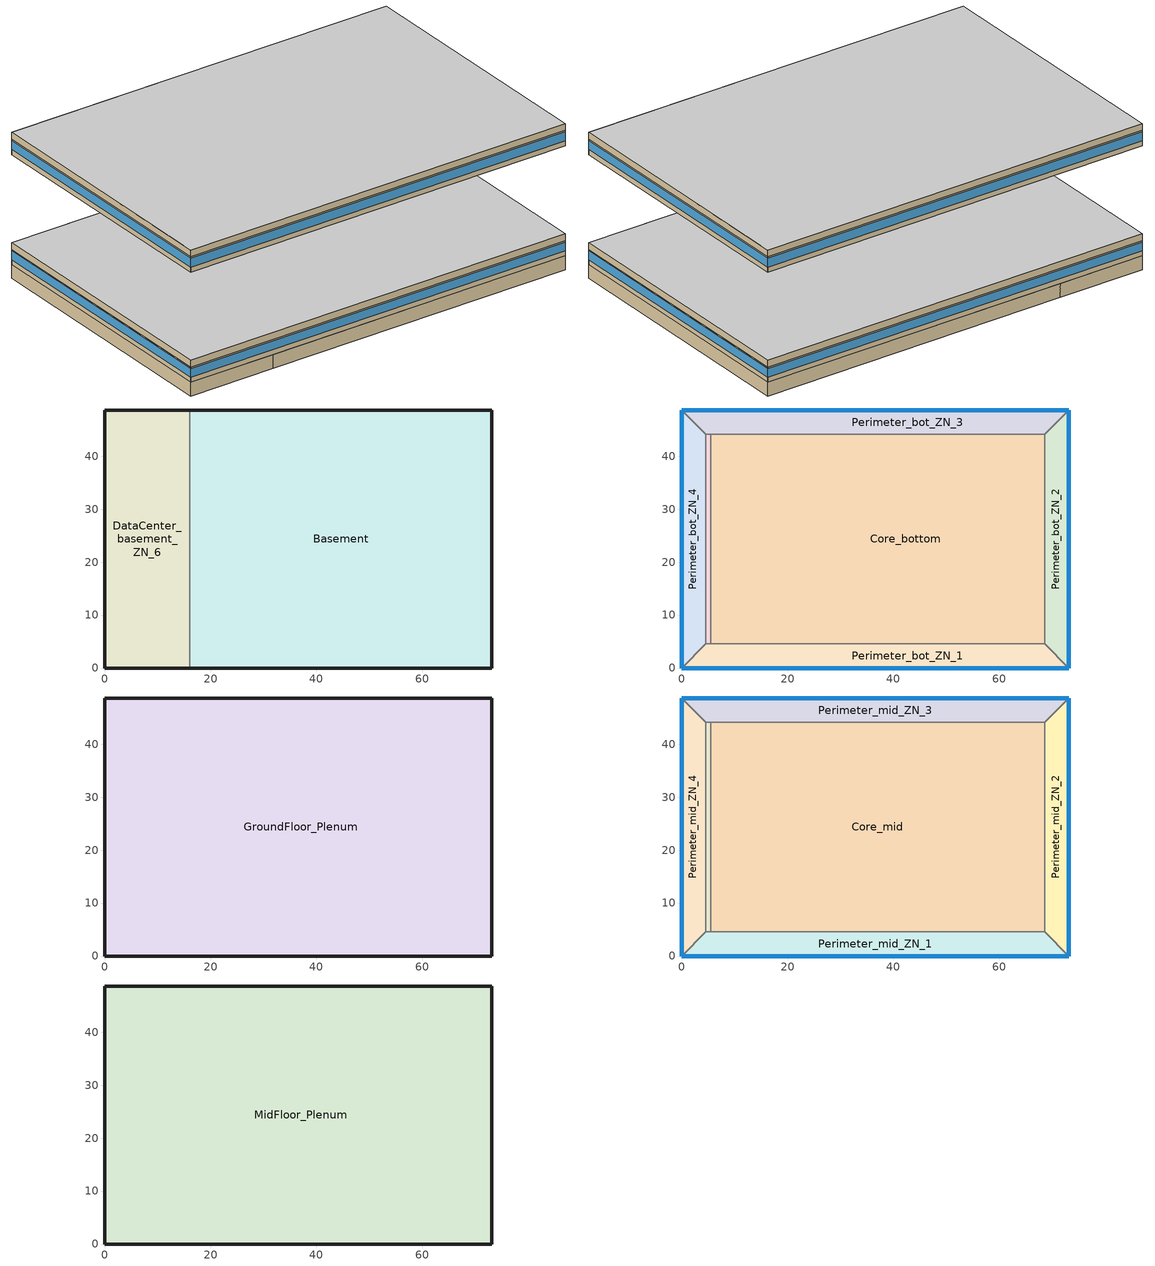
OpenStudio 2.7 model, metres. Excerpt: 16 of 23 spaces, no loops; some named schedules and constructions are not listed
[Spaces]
Basement
 floor ground (Basement Floor construction): 73.11,48.74 73.11,0 16.08,0 16.08,48.74 z-2.44
 wall ground (Basement Wall construction): 16.08,0 73.11,0 73.11,48.74 16.08,48.74 z-2.44:0
 wall to DataCenter_basement_ZN_6: 16.08,48.74 16.08,0 z-2.44:0
DataCenter_basement_ZN_6
 floor ground (Basement Floor construction): 16.08,48.74 16.08,0 0,0 0,48.74 z-2.44
 wall ground (Basement Wall construction): 16.08,48.74 0,48.74 0,0 16.08,0 z-2.44:0
Core_bottom
 floor to DataCenter_basement_ZN_6: 16.08,44.16 16.08,4.57 5.49,4.57 5.49,44.16 z0
 floor to Basement: 68.53,44.16 68.53,4.57 16.08,4.57 16.08,44.16 z0
 wall to Perimeter_bot_ZN_1: 5.49,4.57 68.53,4.57 z0:2.74
 wall to DataCenter_bot_ZN_6: 5.49,44.16 5.49,4.57 z0:2.74
 wall to Perimeter_bot_ZN_2: 68.53,4.57 68.53,44.16 z0:2.74
 wall to Perimeter_bot_ZN_3: 68.53,44.16 5.49,44.16 z0:2.74
Perimeter_bot_ZN_3
 floor to Basement: 73.11,48.74 68.53,44.16 16.08,44.16 16.08,48.74 z0
 floor to DataCenter_basement_ZN_6: 16.08,48.74 16.08,44.16 4.57,44.16 0,48.74 z0
 wall outside: 73.11,48.74 0,48.74 z0:2.74
 wall to Perimeter_bot_ZN_4: 0,48.74 4.57,44.16 z0:2.74
 wall to Perimeter_bot_ZN_2: 68.53,44.16 73.11,48.74 z0:2.74
 wall to DataCenter_bot_ZN_6: 4.57,44.16 5.49,44.16 z0:2.74
 window: 73.11,48.74 0,48.74 z0.91:2.5
Perimeter_bot_ZN_1
 floor to DataCenter_basement_ZN_6: 16.08,4.57 16.08,0 0,0 4.57,4.57 z0
 floor to Basement: 68.53,4.57 73.11,0 16.08,0 16.08,4.57 z0
 wall outside: 0,0 73.11,0 z0:2.74
 wall to Perimeter_bot_ZN_4: 4.57,4.57 0,0 z0:2.74
 wall to DataCenter_bot_ZN_6: 5.49,4.57 4.57,4.57 z0:2.74
 wall to Perimeter_bot_ZN_2: 73.11,0 68.53,4.57 z0:2.74
 window: 0,0 73.11,0 z0.91:2.5
Perimeter_bot_ZN_2
 floor to Basement: 73.11,48.74 73.11,0 68.53,4.57 68.53,44.16 z0
 wall outside: 73.11,0 73.11,48.74 z0:2.74
 window: 73.11,0 73.11,48.74 z0.91:2.5
Perimeter_bot_ZN_4
 floor to DataCenter_basement_ZN_6: 0,48.74 4.57,44.16 4.57,4.57 0,0 z0
 wall outside: 0,48.74 0,0 z0:2.74
 wall to DataCenter_bot_ZN_6: 4.57,4.57 4.57,44.16 z0:2.74
 window: 0,48.74 0,0 z0.91:2.5
DataCenter_bot_ZN_6
 floor to DataCenter_basement_ZN_6: 5.49,44.16 5.49,4.57 4.57,4.57 4.57,44.16 z0
GroundFloor_Plenum
 floor to Perimeter_bot_ZN_4: 0,48.74 4.57,44.16 4.57,4.57 0,0 z2.74
 floor to Perimeter_bot_ZN_2: 73.11,48.74 73.11,0 68.53,4.57 68.53,44.16 z2.74
 floor to Perimeter_bot_ZN_1: 68.53,4.57 73.11,0 0,0 4.57,4.57 z2.74
 floor to Perimeter_bot_ZN_3: 73.11,48.74 68.53,44.16 4.57,44.16 0,48.74 z2.74
 floor to Core_bottom: 68.53,44.16 68.53,4.57 5.49,4.57 5.49,44.16 z2.74
 floor to DataCenter_bot_ZN_6: 5.49,44.16 5.49,4.57 4.57,4.57 4.57,44.16 z2.74
 wall outside: 73.11,0 73.11,48.74 0,48.74 0,0 73.11,0 z2.74:3.96
 ceiling adiabatic (Floor Adiabatic construction): 73.11,0 73.11,48.74 0,48.74 0,0 z3.96
Perimeter_mid_ZN_2
 floor adiabatic (Floor Adiabatic construction): 73.11,48.74 73.11,0 68.53,4.57 68.53,44.16 z19.82
 wall outside: 73.11,0 73.11,48.74 z19.82:22.56
 wall to Perimeter_mid_ZN_3: 73.11,48.74 68.53,44.16 z19.82:22.56
 wall to Perimeter_mid_ZN_1: 68.53,4.57 73.11,0 z19.82:22.56
 wall to Core_mid: 68.53,44.16 68.53,4.57 z19.82:22.56
 window: 73.11,0 73.11,48.74 z20.73:22.32
Perimeter_mid_ZN_1
 floor adiabatic (Floor Adiabatic construction): 68.53,4.57 73.11,0 0,0 4.57,4.57 z19.82
 wall outside: 0,0 73.11,0 z19.82:22.56
 wall to Perimeter_mid_ZN_4: 4.57,4.57 0,0 z19.82:22.56
 wall to DataCenter_mid_ZN_6: 5.49,4.57 4.57,4.57 z19.82:22.56
 wall to Core_mid: 68.53,4.57 5.49,4.57 z19.82:22.56
 window: 0,0 73.11,0 z20.73:22.32
DataCenter_mid_ZN_6
 floor adiabatic (Floor Adiabatic construction): 5.49,44.16 5.49,4.57 4.57,4.57 4.57,44.16 z19.82
 wall to Perimeter_mid_ZN_4: 4.57,44.16 4.57,4.57 z19.82:22.56
 wall to Core_mid: 5.49,4.57 5.49,44.16 z19.82:22.56
 wall to Perimeter_mid_ZN_3: 5.49,44.16 4.57,44.16 z19.82:22.56
Core_mid
 floor adiabatic (Floor Adiabatic construction): 68.53,44.16 68.53,4.57 5.49,4.57 5.49,44.16 z19.82
 wall to Perimeter_mid_ZN_3: 68.53,44.16 5.49,44.16 z19.82:22.56
Perimeter_mid_ZN_3
 floor adiabatic (Floor Adiabatic construction): 73.11,48.74 68.53,44.16 4.57,44.16 0,48.74 z19.82
 wall outside: 73.11,48.74 0,48.74 z19.82:22.56
 wall to Perimeter_mid_ZN_4: 0,48.74 4.57,44.16 z19.82:22.56
 window: 73.11,48.74 0,48.74 z20.73:22.32
Perimeter_mid_ZN_4
 floor adiabatic (Floor Adiabatic construction): 0,48.74 4.57,44.16 4.57,4.57 0,0 z19.82
 wall outside: 0,48.74 0,0 z19.82:22.56
 window: 0,48.74 0,0 z20.73:22.32
MidFloor_Plenum
 floor to Perimeter_mid_ZN_1: 68.53,4.57 73.11,0 0,0 4.57,4.57 z22.56
 floor to DataCenter_mid_ZN_6: 5.49,44.16 5.49,4.57 4.57,4.57 4.57,44.16 z22.56
 floor to Perimeter_mid_ZN_2: 73.11,48.74 73.11,0 68.53,4.57 68.53,44.16 z22.56
 floor to Perimeter_mid_ZN_4: 0,48.74 4.57,44.16 4.57,4.57 0,0 z22.56
 floor to Core_mid: 68.53,44.16 68.53,4.57 5.49,4.57 5.49,44.16 z22.56
 floor to Perimeter_mid_ZN_3: 73.11,48.74 68.53,44.16 4.57,44.16 0,48.74 z22.56
 wall outside: 73.11,48.74 0,48.74 0,0 73.11,0 73.11,48.74 z22.56:23.78
 ceiling adiabatic (Floor Adiabatic construction): 73.11,0 73.11,48.74 0,48.74 0,0 z23.78
[Building]
-LargeOffice-ASHRAE 169-2006-5B created: 2019-03-27 15:30:05 -0600: North Axis {deg}=0; Default Construction Set=90.1-2010 - LrgOffice - ASHRAE 169-2006-5B; Standards Number of Stories=13; Standards Number of Above Ground Stories=12; Standards Building Type=LargeOffice
[Site]
Boise Air Terminal  Uo_ID_USA: Latitude {deg}=43.62; Longitude {deg}=-116.21; Time Zone {hr}=-7; Elevation {m}=701; Terrain=City
[Site:WaterMainsTemperature]
Calculation Method=Correlation; Annual Average Outdoor Air Temperature {C}=11.15; Maximum Difference In Monthly Average Outdoor Air Temperatures {deltaC}=26.2
[SizingPeriod:DesignDay] Barometric Pressure {Pa}=93182; Sky Clearness=0; Rain Indicator=0; Snow Indicator=0; Day of Month=21; Daylight Saving Time Indicator=0; Humidity Indicating Type=Wetbulb; Dry-Bulb Temperature Range Modifier Type=DefaultMultipliers
Name | Maximum Dry-Bulb Temperature {C} | Daily Dry-Bulb Temperature Range {deltaC} | Humidity Indicating Conditions at Maximum Dry-Bulb | Wind Speed {m/s} | Wind Direction {deg} | Month | Day Type | Solar Model Indicator | ASHRAE Taub | ASHRAE Taud
Boise Air Terminal  Uo Ann Htg 99.6% Condns DB | -16.3 | 0 | -16.3 | 2.3 | 120 | 12 | WinterDesignDay | ASHRAEClearSky
Boise Air Terminal  Uo Ann Clg .4% Condns DB=>MWB | 36.7 | 16.7 | 17.9 | 4.2 | 330 | 7 | SummerDesignDay | ASHRAETau | 0.398 | 2.125
[Site:GroundTemperature:BuildingSurface]
19.527, 19.502, 19.536, 19.598, 20.002, 21.64, 22.225, 22.375, 21.449, 20.121, 19.802, 19.633
[ClimateZones]
Climate Zone Institution Name 1=ASHRAE; Climate Zone Document Name 1=ANSI/ASHRAE Standard 169; Climate Zone Document Year 1=2006; Climate Zone Value 1=5B; Climate Zone Institution Name 2=CEC; Climate Zone Document Name 2=California Climate Zone Descriptions; Climate Zone Document Year 2=1995
[Material:NoMass] Thermal Absorptance=0.9; Solar Absorptance=0.7
Name | Roughness | Thermal Resistance {m2-K/W} | Visible Absorptance
CP02 CARPET PAD | VeryRough | 0.21648 | 0.8
Nonres_Floor_Insulation | MediumSmooth | 2.88292 | 0.7
Typical Insulation R-10.94 | Smooth | 1.92744 | 0.7
Typical Carpet Pad | Smooth | 0.21648 | 0.8
Typical Insulation R-8.72 | Smooth | 1.53614 | 0.7
Typical Insulation R-19.72 | Smooth | 3.4722 | 0.7
Typical Insulation R-0.58 | Smooth | 0.101875 | 0.7
Typical Insulation R-1.15 | Smooth | 0.202527 | 0.7
[Material]
Name | Roughness | Thickness {m} | Conductivity {W/m-K} | Density {kg/m3} | Specific Heat {J/kg-K} | Thermal Absorptance | Solar Absorptance | Visible Absorptance
100mm Normalweight concrete floor | MediumSmooth | 0.1016 | 2.31 | 2322 | 832
G01 13mm gypsum board | Smooth | 0.0127 | 0.16 | 800 | 1090 | 0.9 | 0.7 | 0.5
M10 200mm concrete block basement wall | MediumRough | 0.2032 | 1.326 | 1842 | 912
4 in. Normalweight Concrete Floor | MediumRough | 0.1016 | 2.31 | 2322 | 832 | 0.9 | 0.7 | 0.7
1IN Stucco | Smooth | 0.0253 | 0.6918 | 1858 | 837 | 0.9 | 0.7 | 0.92
8IN CONCRETE HW RefBldg | Rough | 0.2032 | 1.311 | 2240 | 836.8 | 0.9 | 0.7 | 0.7
1/2IN Gypsum | Smooth | 0.0127 | 0.16 | 784.9 | 830 | 0.9 | 0.4 | 0.4
Roof Membrane | VeryRough | 0.0095 | 0.16 | 1121.29 | 1460 | 0.9 | 0.7 | 0.7
Metal Roof Surface; F08 Metal surface | Smooth | 0.0008 | 45.28 | 7824 | 500 | 0.9 | 0.7 | 0.7
6 in. Normalweight Concrete Floor | MediumRough | 0.1524 | 2.31 | 2322 | 832 | 0.9 | 0.7 | 0.7
8 in. Concrete Block Basement Wall | MediumRough | 0.2032 | 1.326 | 1842 | 912 | 0.9 | 0.7 | 0.7
G05 25mm wood | MediumSmooth | 0.0254 | 0.15 | 608 | 1630 | 0.9 | 0.5 | 0.5
[Construction]
Floor Adiabatic construction: CP02 CARPET PAD, 100mm Normalweight concrete floor, Nonres_Floor_Insulation
Basement Wall construction: M10 200mm concrete block basement wall
Basement Floor construction: M10 200mm concrete block basement wall, CP02 CARPET PAD
Typical Insulated Exterior Mass Floor R-13.51: Typical Insulation R-10.94, 4 in. Normalweight Concrete Floor, Typical Carpet Pad
Typical Insulated Exterior Mass Wall R-11.11: 1IN Stucco, 8IN CONCRETE HW RefBldg, Typical Insulation R-8.72, 1/2IN Gypsum
Typical IEAD Roof R-20.83: Roof Membrane, Typical Insulation R-19.72, Metal Roof Surface
Typical Interior Floor: 100mm Normalweight concrete floor, CP02 CARPET PAD
Typical Interior Wall: G01 13mm gypsum board, G01 13mm gypsum board
Typical Interior Ceiling: CP02 CARPET PAD, 100mm Normalweight concrete floor
Typical Insulated Carpeted 6in Slab Floor: 6 in. Normalweight Concrete Floor, Typical Carpet Pad
Typical Insulated Basement Mass Wall: 8 in. Concrete Block Basement Wall
U 0.52 SHGC 0.40 Dbl Ref-D Clr 6mm/13mm Air: REF D CLEAR 6MM, AIR 13MM, CLEAR 6MM
Typical Insulated Metal Door R-1.43: F08 Metal surface, Typical Insulation R-0.58
U 0.72 SHGC 0.25 Sgl Ref-B-M Tint 6mm: REF B TINT MID 6MM
Typical Overhead Door R-2.0: Typical Insulation R-1.15
U 1.17 SHGC 0.49 Sgl Ref-D Clr 6mm: REF D CLEAR 6MM
Typical Interior Window: Clear 3mm
Typical Interior Door; Typical Interior Partition: G05 25mm wood
[DefaultConstructionSet]
90.1-2010 - LrgOffice - ASHRAE 169-2006-5B: Default Exterior Surface Constructions=Default Surface Constructions 1; Default Interior Surface Constructions=Default Surface Constructions 2; Default Ground Contact Surface Constructions=Default Surface Constructions 3; Default Exterior SubSurface Constructions=Default Sub Surface Constructions 1; Default Interior SubSurface Constructions=Default Sub Surface Constructions 2; Interior Partition Construction=Typical Interior Partition
[DefaultSurfaceConstructions]
Name | Floor Construction | Wall Construction | Roof Ceiling Construction
Default Surface Constructions 1 | Typical Insulated Exterior Mass Floor R-13.51 | Typical Insulated Exterior Mass Wall R-11.11 | Typical IEAD Roof R-20.83
Default Surface Constructions 2 | Typical Interior Floor | Typical Interior Wall | Typical Interior Ceiling
Default Surface Constructions 3 | Typical Insulated Carpeted 6in Slab Floor | Typical Insulated Basement Mass Wall
[DefaultSubSurfaceConstructions]
Name | Fixed Window Construction | Operable Window Construction | Door Construction | Glass Door Construction | Overhead Door Construction | Skylight Construction | Tubular Daylight Dome Construction | Tubular Daylight Diffuser Construction
Default Sub Surface Constructions 1 | U 0.52 SHGC 0.40 Dbl Ref-D Clr 6mm/13mm Air | U 0.52 SHGC 0.40 Dbl Ref-D Clr 6mm/13mm Air | Typical Insulated Metal Door R-1.43 | U 0.72 SHGC 0.25 Sgl Ref-B-M Tint 6mm | Typical Overhead Door R-2.0 | U 1.17 SHGC 0.49 Sgl Ref-D Clr 6mm | Typical Interior Window | Typical Interior Window
Default Sub Surface Constructions 2 | Typical Interior Window | Typical Interior Window | Typical Interior Door
[WindowMaterial:Glazing] Optical Data Type=SpectralAverage; Infrared Transmittance at Normal Incidence=0; Front Side Infrared Hemispherical Emissivity=0.84; Conductivity {W/m-K}=0.9; Dirt Correction Factor for Solar and Visible Transmittance=1; Solar Diffusing=No
Name | Thickness {m} | Solar Transmittance at Normal Incidence | Front Side Solar Reflectance at Normal Incidence | Back Side Solar Reflectance at Normal Incidence | Visible Transmittance at Normal Incidence | Front Side Visible Reflectance at Normal Incidence | Back Side Visible Reflectance at Normal Incidence | Back Side Infrared Hemispherical Emissivity
REF D CLEAR 6MM | 0.006 | 0.429 | 0.308 | 0.379 | 0.334 | 0.453 | 0.505 | 0.82
CLEAR 6MM | 0.006 | 0.775 | 0.071 | 0.071 | 0.881 | 0.08 | 0.08 | 0.84
REF B TINT MID 6MM | 0.006 | 0.1 | 0.11 | 0.41 | 0.13 | 0.1 | 0.32 | 0.45
Clear 3mm | 0.003 | 0.837 | 0.075 | 0.075 | 0.898 | 0.081 | 0.081 | 0.84
[WindowMaterial:Gas]
AIR 13MM: Gas Type=Air; Thickness {m}=0.0127
[Space]
Name | Space Type | Building Story | Thermal Zone | Part of Total Floor Area
Core_mid | Office WholeBuilding - Lg Office | Building Story 2 | Core_mid ZN | Yes
Perimeter_mid_ZN_2 | Office WholeBuilding - Lg Office | Building Story 2 | Perimeter_mid_ZN_2 ZN | Yes
Perimeter_mid_ZN_1 | Office WholeBuilding - Lg Office | Building Story 2 | Perimeter_mid_ZN_1 ZN | Yes
MidFloor_Plenum | Plenum |  | MidFloor_Plenum ZN | No
DataCenter_mid_ZN_6 | Office OfficeLarge Data Center | Building Story 2 | DataCenter_mid_ZN_6 ZN
Core_bottom | Office WholeBuilding - Lg Office | Building Story 1 | Core_bottom ZN | Yes
Perimeter_bot_ZN_3 | Office WholeBuilding - Lg Office | Building Story 1 | Perimeter_bot_ZN_3 ZN | Yes
Basement | Office WholeBuilding - Lg Office | Basement Story 0 | Basement ZN | Yes
Perimeter_bot_ZN_1 | Office WholeBuilding - Lg Office | Building Story 1 | Perimeter_bot_ZN_1 ZN | Yes
Perimeter_mid_ZN_3 | Office WholeBuilding - Lg Office | Building Story 2 | Perimeter_mid_ZN_3 ZN | Yes
Perimeter_mid_ZN_4 | Office WholeBuilding - Lg Office | Building Story 2 | Perimeter_mid_ZN_4 ZN | Yes
GroundFloor_Plenum | Plenum |  | GroundFloor_Plenum ZN | No
DataCenter_basement_ZN_6 | Office OfficeLarge Main Data Center | Basement Story 0 | DataCenter_basement_ZN_6 ZN
Perimeter_bot_ZN_2 | Office WholeBuilding - Lg Office | Building Story 1 | Perimeter_bot_ZN_2 ZN | Yes
Perimeter_bot_ZN_4 | Office WholeBuilding - Lg Office | Building Story 1 | Perimeter_bot_ZN_4 ZN | Yes
DataCenter_bot_ZN_6 | Office OfficeLarge Data Center | Building Story 1 | DataCenter_bot_ZN_6 ZN
[BuildingStory]
Name | Nominal Z Coordinate {m}
Basement Story 0 | -2.439
Building Story 1 | 0
Building Story 2 | 19.816
[SpaceType]
Name | Default Schedule Set | Design Specification Outdoor Air Object | Standards Building Type | Standards Space Type | Default Construction Set
Office WholeBuilding - Lg Office | Office WholeBuilding - Lg Office Schedule Set | Office WholeBuilding - Lg Office Ventilation | Office | WholeBuilding - Lg Office
Office OfficeLarge Data Center | Office OfficeLarge Data Center Schedule Set | Office OfficeLarge Data Center Ventilation | Office | OfficeLarge Data Center
Office OfficeLarge Main Data Center | Office OfficeLarge Main Data Center Schedule Set | Office OfficeLarge Main Data Center Ventilation | Office | OfficeLarge Main Data Center
Plenum | Plenum Schedule Set |  |  | Plenum | 90.1-2010 - LrgOffice - Plenum - ASHRAE 169-2006-5B
[ThermostatSetpoint:DualSetpoint]
Name | Heating Setpoint Temperature Schedule | Cooling Setpoint Temperature Schedule
Office WholeBuilding - Lg Office Thermostat 1; Office WholeBuilding - Lg Office Thermostat 2; Office WholeBuilding - Lg Office Thermostat 3; Office WholeBuilding - Lg Office Thermostat 5; Office WholeBuilding - Lg Office Thermostat 6; Office WholeBuilding - Lg Office Thermostat 7; Office WholeBuilding - Lg Office Thermostat 8; Office WholeBuilding - Lg Office Thermostat 9; Office WholeBuilding - Lg Office Thermostat 10; Office WholeBuilding - Lg Office Thermostat 11; Office WholeBuilding - Lg Office Thermostat 12 | OfficeLarge HTGSETP_SCH_YES_OPTIMUM | OfficeLarge CLGSETP_SCH_NO_SETBACK
Office OfficeLarge Main Data Center Thermostat 1; Office OfficeLarge Data Center Thermostat 1; Office OfficeLarge Data Center Thermostat 2 | OfficeLarge HTGSETP_DC_SCH | OfficeLarge CLGSETP_DC_SCH
Plenum Thermostat 1; Plenum Thermostat 2
[SpaceInfiltration:DesignFlowRate] Schedule=OfficeLarge INFIL_SCH_PNNL; Design Flow Rate Calculation Method=Flow/ExteriorArea; Flow per Exterior Surface Area {m3/s-m2}=0.000569573; Constant Term Coefficient=0; Temperature Term Coefficient=0; Velocity Term Coefficient=0.224; Velocity Squared Term Coefficient=0
Name | Space or SpaceType
GroundFloor_Plenum Infiltration | GroundFloor_Plenum
MidFloor_Plenum Infiltration | MidFloor_Plenum
Perimeter_bot_ZN_1 Infiltration | Perimeter_bot_ZN_1
Perimeter_bot_ZN_2 Infiltration | Perimeter_bot_ZN_2
Perimeter_bot_ZN_3 Infiltration | Perimeter_bot_ZN_3
Perimeter_bot_ZN_4 Infiltration | Perimeter_bot_ZN_4
Perimeter_mid_ZN_1 Infiltration | Perimeter_mid_ZN_1
Perimeter_mid_ZN_2 Infiltration | Perimeter_mid_ZN_2
Perimeter_mid_ZN_3 Infiltration | Perimeter_mid_ZN_3
Perimeter_mid_ZN_4 Infiltration | Perimeter_mid_ZN_4
[InternalMass:Definition]
Internal Mass Definition 1: Construction=InteriorFurnishings; Design Level Calculation Method=SurfaceArea/Area; Surface Area per Space Floor Area=2
[InternalMass] Internal Mass Definition=Internal Mass Definition 1; Multiplier=1
Name | Space or SpaceType
Perimeter_bot_ZN_1 Mass | Perimeter_bot_ZN_1
Perimeter_bot_ZN_2 Mass | Perimeter_bot_ZN_2
Perimeter_bot_ZN_3 Mass | Perimeter_bot_ZN_3
Perimeter_bot_ZN_4 Mass | Perimeter_bot_ZN_4
Core_bottom Mass | Core_bottom
Perimeter_mid_ZN_1 Mass | Perimeter_mid_ZN_1
Perimeter_mid_ZN_2 Mass | Perimeter_mid_ZN_2
Perimeter_mid_ZN_3 Mass | Perimeter_mid_ZN_3
Perimeter_mid_ZN_4 Mass | Perimeter_mid_ZN_4
Core_mid Mass | Core_mid
Basement Mass | Basement
DataCenter_basement_ZN_6 Mass | DataCenter_basement_ZN_6
DataCenter_bot_ZN_6 Mass | DataCenter_bot_ZN_6
DataCenter_mid_ZN_6 Mass | DataCenter_mid_ZN_6
[ThermalZone] Use Ideal Air Loads=No
Name | Thermostat | Primary Daylighting Control | Fraction of Zone Controlled by Primary Daylighting Control
Basement ZN | Office WholeBuilding - Lg Office Thermostat 1
Core_bottom ZN | Office WholeBuilding - Lg Office Thermostat 2
Core_mid ZN | Office WholeBuilding - Lg Office Thermostat 3
DataCenter_basement_ZN_6 ZN | Office OfficeLarge Main Data Center Thermostat 1
DataCenter_bot_ZN_6 ZN | Office OfficeLarge Data Center Thermostat 1
DataCenter_mid_ZN_6 ZN | Office OfficeLarge Data Center Thermostat 2
GroundFloor_Plenum ZN | Plenum Thermostat 1
MidFloor_Plenum ZN | Plenum Thermostat 2
Perimeter_bot_ZN_1 ZN | Office WholeBuilding - Lg Office Thermostat 5 | Perimeter_bot_ZN_1 Daylt Sensor 1 | 0.383
Perimeter_bot_ZN_2 ZN | Office WholeBuilding - Lg Office Thermostat 6 | Perimeter_bot_ZN_2 Daylt Sensor 1 | 0.389
Perimeter_bot_ZN_3 ZN | Office WholeBuilding - Lg Office Thermostat 7 | Perimeter_bot_ZN_3 Daylt Sensor 1 | 0.383
Perimeter_bot_ZN_4 ZN | Office WholeBuilding - Lg Office Thermostat 8 | Perimeter_bot_ZN_4 Daylt Sensor 1 | 0.389
Perimeter_mid_ZN_1 ZN | Office WholeBuilding - Lg Office Thermostat 9 | Perimeter_mid_ZN_1 Daylt Sensor 1 | 0.383
Perimeter_mid_ZN_2 ZN | Office WholeBuilding - Lg Office Thermostat 10 | Perimeter_mid_ZN_2 Daylt Sensor 1 | 0.389
Perimeter_mid_ZN_3 ZN | Office WholeBuilding - Lg Office Thermostat 11 | Perimeter_mid_ZN_3 Daylt Sensor 1 | 0.383
Perimeter_mid_ZN_4 ZN | Office WholeBuilding - Lg Office Thermostat 12 | Perimeter_mid_ZN_4 Daylt Sensor 1 | 0.389
[Exterior:Lights:Definition]
Name | Design Level {W}
Occ Sensing Exterior Lights Def | 43305.1
NonDimming Exterior Lights Def | 12979.2
Fuel equipment 1 Def | 244444
Fuel equipment 2 Def | 1270.8
[Exterior:Lights]
Name | Exterior Lights Definition | Schedule | Control Option
Occ Sensing Exterior Lights Def | Occ Sensing Exterior Lights Def | OfficeLarge Exterior_lighting_schedule_b | AstronomicalClock
NonDimming Exterior Lights Def | NonDimming Exterior Lights Def | OfficeLarge Exterior_lighting_schedule_a | AstronomicalClock
Fuel equipment 1 | Fuel equipment 1 Def | Large Office BLDG ELEVATORS | ScheduleNameOnly
Fuel equipment 2 | Fuel equipment 2 Def | OfficeLarge ELEV_LIGHT_FAN_SCH_ADD_DF | ScheduleNameOnly
[Daylighting:Control] Position Z-Coordinate {m}=0.762; Illuminance Setpoint {lux}=500; Lighting Control Type=Stepped; Minimum Input Power Fraction for Continuous Dimming Control=0.3; Minimum Light Output Fraction for Continuous Dimming Control=0.2; Number of Stepped Control Steps=3; Probability Lighting will be Reset When Needed in Manual Stepped Control=1; Maximum Allowable Discomfort Glare Index=22
Name | Space | Position X-Coordinate {m} | Position Y-Coordinate {m}
Perimeter_bot_ZN_1 Daylt Sensor 1 | Perimeter_bot_ZN_1 | 36.5535 | 1.65
Perimeter_bot_ZN_2 Daylt Sensor 1 | Perimeter_bot_ZN_2 | 2.9232 | 24.369
Perimeter_bot_ZN_3 Daylt Sensor 1 | Perimeter_bot_ZN_3 | 36.5535 | 2.9231
Perimeter_bot_ZN_4 Daylt Sensor 1 | Perimeter_bot_ZN_4 | 1.65 | 24.369
Perimeter_mid_ZN_1 Daylt Sensor 1 | Perimeter_mid_ZN_1 | 36.5535 | 1.65
Perimeter_mid_ZN_2 Daylt Sensor 1 | Perimeter_mid_ZN_2 | 2.9232 | 24.369
Perimeter_mid_ZN_3 Daylt Sensor 1 | Perimeter_mid_ZN_3 | 36.5535 | 2.9231
Perimeter_mid_ZN_4 Daylt Sensor 1 | Perimeter_mid_ZN_4 | 1.65 | 24.369
